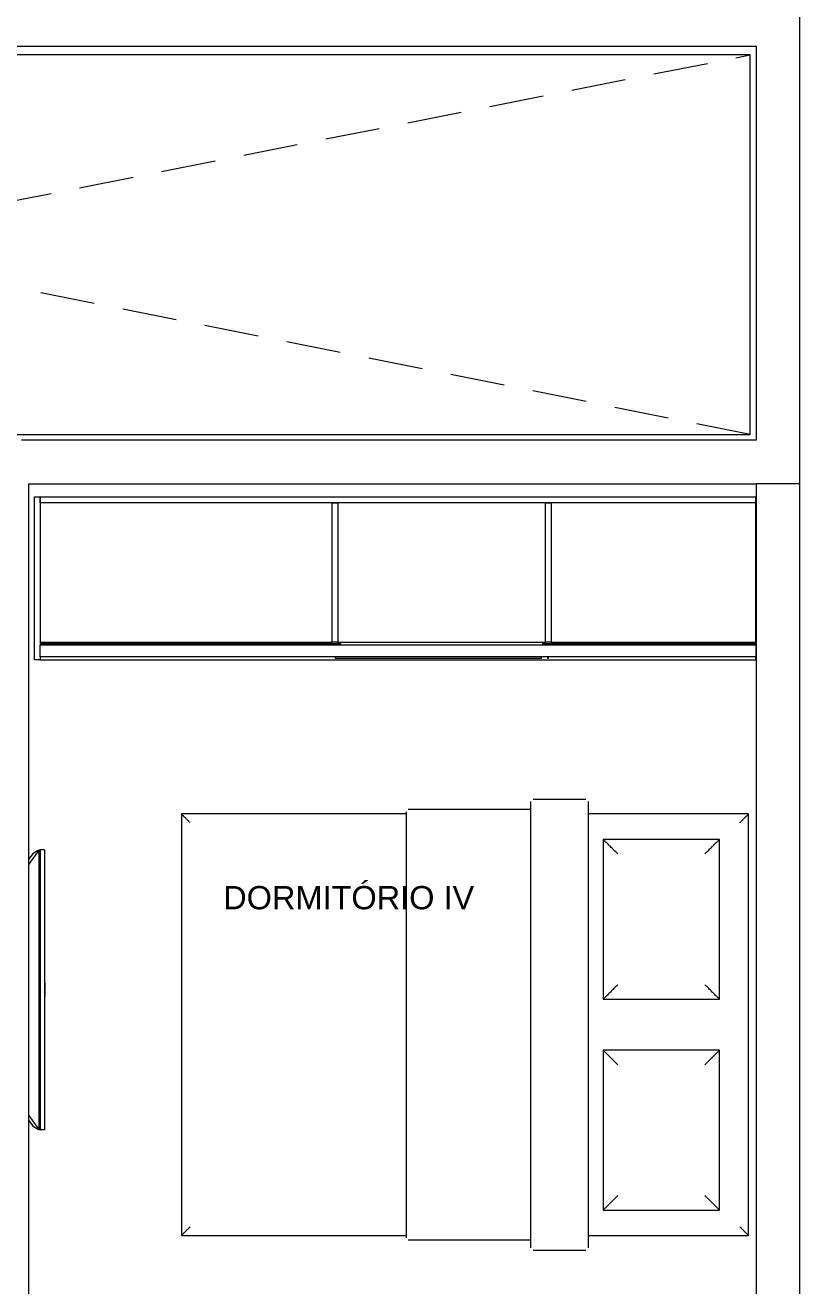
# Model space of a CAD drawing. Header units: millimetres. Extents: x 586.5 to 618.3, y 239.1 to 272.6.
# Drawn here: x 598.835 to 601.498, y 252.003 to 256.337 of the extents above; entities that cross this region are included whole.
import ezdxf

# ---------------------------------------------------------------- set-up
doc = ezdxf.new("R2010")
doc.units = ezdxf.units.MM
doc.header["$LTSCALE"] = 75
doc.linetypes.add('HIDDEN', pattern=[0.375, 0.25, -0.125])
for name, color, linetype, lineweight in [('A Arquitetura LRZ', 252, 'Continuous', 9), ('A Cumbuca LRZ', 254, 'HIDDEN', 9), ('A Mobiliário LRZ', 253, 'Continuous', 9), ('A Projeção LRZ', 253, 'HIDDEN', 9)]:
    doc.layers.add(name, color=color, linetype=linetype, lineweight=lineweight)
doc.styles.add('R80', font='arial.ttf')

msp = doc.modelspace()

# ---------------------------------------------------------------- linework, layer by layer
at = {"layer": 'A Arquitetura LRZ'}
for p, q in [((601.4975, 240.0104), (601.4975, 272.5654)), ((594.7465, 256.2654), (601.3475, 256.2654)), ((601.3475, 256.2654), (601.3475, 254.9104)), ((601.3475, 254.9104), (598.8225, 254.9104)), ((598.8475, 254.7604), (601.3475, 254.7604)), ((598.8475, 250.4604), (598.8475, 254.7604)), ((601.3475, 254.7604), (601.3475, 251.4154)), ((601.4965, 254.7604), (601.3475, 254.7604))]:
    msp.add_line(p, q, dxfattribs=at)
at = {"layer": 'A Mobiliário LRZ'}
for p, q in [((598.8665, 254.1554), (598.8665, 254.7154)), ((598.8665, 254.7154), (598.8865, 254.7154)), ((598.8865, 254.7154), (601.3465, 254.7154)), ((598.8865, 254.6954), (598.8865, 254.7154)), ((598.8865, 254.7154), (598.8865, 254.6954)), ((601.3465, 254.7154), (601.3465, 254.6954)), ((601.3465, 254.7154), (601.3475, 254.7154)), ((601.3465, 254.6954), (601.3465, 254.7154)), ((599.8899, 254.6954), (598.8865, 254.6954)), ((598.8865, 254.6954), (598.8865, 254.2154)), ((599.8899, 254.2154), (599.8899, 254.6954)), ((599.8899, 254.6954), (599.9099, 254.6954)), ((599.9099, 254.6954), (599.8899, 254.6954)), ((600.6232, 254.6954), (599.9099, 254.6954)), ((599.9099, 254.6954), (599.9099, 254.2154)), ((600.6232, 254.2154), (600.6232, 254.6954)), ((600.6232, 254.6954), (600.6432, 254.6954)), ((600.6432, 254.6954), (600.6232, 254.6954)), ((601.3465, 254.6954), (600.6432, 254.6954)), ((600.6432, 254.6954), (600.6432, 254.2154)), ((601.3465, 254.2154), (601.3465, 254.6954)), ((598.8865, 254.2154), (599.8899, 254.2154)), ((598.8865, 254.2154), (598.8865, 254.2104)), ((598.8865, 254.2104), (598.8865, 254.2054)), ((599.9199, 254.2104), (598.8865, 254.2104)), ((598.8865, 254.1954), (598.8865, 254.2054)), ((601.3465, 254.2054), (598.8865, 254.2054)), ((598.8865, 254.1654), (598.8865, 254.1954)), ((599.9099, 254.2154), (599.8899, 254.2154)), ((599.9099, 254.2154), (600.6232, 254.2154)), ((599.9199, 254.2054), (599.9199, 254.2104)), ((601.3465, 254.2104), (600.6132, 254.2104)), ((600.6132, 254.2104), (600.6132, 254.2054)), ((600.6432, 254.2154), (600.6232, 254.2154)), ((600.6432, 254.2154), (601.3465, 254.2154)), ((601.3465, 254.2104), (601.3465, 254.2154)), ((601.3465, 254.2054), (601.3465, 254.2104)), ((601.3465, 254.2054), (601.3465, 254.1954)), ((601.3465, 254.1954), (601.3465, 254.1654)), ((598.8865, 254.1554), (598.8665, 254.1554)), ((601.3465, 254.1654), (598.8865, 254.1654)), ((598.8865, 254.1654), (598.8865, 254.1554)), ((598.8865, 254.1554), (601.3465, 254.1554)), ((599.8999, 254.1654), (599.8999, 254.1604)), ((599.8999, 254.1604), (600.6102, 254.1604)), ((600.6102, 254.1604), (600.6102, 254.1654)), ((600.6302, 254.1654), (600.6302, 254.1604)), ((600.6302, 254.1604), (600.6332, 254.1604)), ((600.6332, 254.1604), (600.6332, 254.1654)), ((601.3465, 254.1554), (601.3465, 254.1654)), ((601.3475, 254.1554), (601.3465, 254.1554)), ((600.7615, 253.6754), (600.5815, 253.6754)), ((599.3715, 253.6254), (599.3715, 252.1754)), ((600.1453, 253.6254), (599.3715, 253.6254)), ((600.144, 253.6329), (600.144, 253.6329)), ((600.144, 253.6329), (600.144, 253.6328)), ((600.144, 253.6328), (600.144, 253.6326)), ((600.144, 253.6326), (600.144, 253.6324)), ((600.144, 253.6324), (600.144, 253.6322)), ((600.144, 253.6322), (600.144, 253.6318)), ((600.144, 253.6318), (600.144, 253.6314)), ((600.144, 253.6314), (600.144, 253.631)), ((600.144, 253.631), (600.144, 253.6305)), ((600.144, 253.6305), (600.144, 253.6299)), ((600.144, 253.6299), (600.144, 253.6293)), ((600.144, 253.6293), (600.144, 253.6287)), ((600.144, 253.6287), (600.144, 253.6279)), ((600.144, 253.6279), (600.144, 253.6272)), ((600.144, 253.6272), (600.144, 253.6264)), ((600.144, 253.6264), (600.144, 253.6255)), ((600.144, 253.6255), (600.144, 253.6246)), ((600.144, 253.6246), (600.144, 253.6236)), ((600.144, 253.6236), (600.144, 253.6226)), ((600.5715, 253.6404), (600.1515, 253.6404)), ((600.5715, 253.6654), (600.5715, 253.6653)), ((600.5715, 253.6653), (600.5715, 253.6652)), ((600.5715, 253.6652), (600.5715, 253.6649)), ((600.5715, 253.6649), (600.5715, 253.6645)), ((600.5715, 253.6645), (600.5715, 253.664)), ((600.5715, 253.664), (600.5715, 253.6634)), ((600.5715, 253.6634), (600.5715, 253.6627)), ((600.5715, 253.6627), (600.5715, 253.6619)), ((600.5715, 253.6619), (600.5715, 253.6609)), ((600.5715, 253.6609), (600.5715, 253.6599)), ((600.5715, 253.6599), (600.5715, 253.6587)), ((600.5715, 253.6587), (600.5715, 253.6575)), ((600.5715, 253.6575), (600.5715, 253.6562)), ((600.5715, 253.6562), (600.5715, 253.6547)), ((600.5715, 253.6547), (600.5715, 253.6532)), ((600.5715, 253.6532), (600.5715, 253.6516)), ((600.5715, 253.6516), (600.5715, 253.6498)), ((600.5715, 253.6498), (600.5715, 253.648)), ((600.5715, 253.648), (600.5715, 253.6461)), ((600.5715, 253.6461), (600.5715, 253.6442)), ((600.5715, 253.6442), (600.5715, 253.6421)), ((600.5715, 253.6421), (600.5715, 253.64)), ((600.5715, 253.64), (600.5715, 253.6378)), ((600.5715, 253.6378), (600.5715, 253.6356)), ((600.5715, 253.6356), (600.5715, 253.6332)), ((600.5715, 253.6332), (600.5715, 253.6308)), ((600.5715, 253.6308), (600.5715, 253.6284)), ((600.5715, 253.6284), (600.5715, 253.6259)), ((600.5715, 253.6259), (600.5715, 253.6234)), ((600.7715, 253.6653), (600.7715, 253.6654)), ((600.7715, 253.6654), (600.7715, 253.6654)), ((600.7715, 253.6651), (600.7715, 253.6653)), ((600.7715, 253.6648), (600.7715, 253.6651)), ((600.7715, 253.6644), (600.7715, 253.6648)), ((600.7715, 253.6639), (600.7715, 253.6644)), ((600.7715, 253.6632), (600.7715, 253.6639)), ((600.7715, 253.6625), (600.7715, 253.6632)), ((600.7715, 253.6616), (600.7715, 253.6625)), ((600.7715, 253.6606), (600.7715, 253.6616)), ((600.7715, 253.6596), (600.7715, 253.6606)), ((600.7715, 253.6584), (600.7715, 253.6596)), ((600.7715, 253.6571), (600.7715, 253.6584)), ((600.7715, 253.6558), (600.7715, 253.6571)), ((600.7715, 253.6543), (600.7715, 253.6558)), ((600.7715, 253.6527), (600.7715, 253.6543)), ((600.7715, 253.6511), (600.7715, 253.6527)), ((600.7715, 253.6494), (600.7715, 253.6511)), ((600.7715, 253.6475), (600.7715, 253.6494)), ((600.7715, 253.6456), (600.7715, 253.6475)), ((600.7715, 253.6436), (600.7715, 253.6456)), ((600.7715, 253.6416), (600.7715, 253.6436)), ((600.7715, 253.6394), (600.7715, 253.6416)), ((600.7715, 253.6372), (600.7715, 253.6394)), ((600.7715, 253.6349), (600.7715, 253.6372)), ((600.7715, 253.6326), (600.7715, 253.6349)), ((600.7715, 253.6302), (600.7715, 253.6326)), ((600.7715, 253.6277), (600.7715, 253.6302)), ((600.7715, 253.6252), (600.7715, 253.6277)), ((601.3215, 253.6254), (600.7715, 253.6254)), ((600.7715, 253.6227), (600.7715, 253.6252)), ((601.3215, 252.1754), (601.3215, 253.6254)), ((600.144, 253.6226), (600.144, 253.6215)), ((600.144, 253.6215), (600.144, 253.6204)), ((600.144, 253.6204), (600.144, 253.6193)), ((600.144, 253.6193), (600.144, 253.6181)), ((600.144, 253.6181), (600.144, 253.6169)), ((600.144, 253.6169), (600.144, 253.6157)), ((600.144, 253.6157), (600.144, 253.6144)), ((600.144, 253.6144), (600.144, 253.6131)), ((600.144, 253.6131), (600.144, 253.6117)), ((600.144, 253.6117), (600.144, 253.6104)), ((600.144, 253.6104), (600.144, 253.609)), ((600.144, 253.609), (600.144, 253.6076)), ((600.144, 253.6076), (600.144, 253.6062)), ((600.144, 253.6062), (600.144, 253.6047)), ((600.144, 253.6047), (600.144, 253.6033)), ((600.144, 253.6033), (600.144, 253.6018)), ((600.144, 253.6018), (600.144, 253.6003)), ((600.144, 253.6003), (600.144, 253.5988)), ((600.144, 253.5988), (600.144, 253.5973)), ((600.144, 253.5973), (600.144, 253.5958)), ((600.144, 253.5958), (600.144, 253.5954)), ((600.144, 253.5954), (600.144, 252.2054)), ((600.5715, 253.6234), (600.5715, 253.6208)), ((600.5715, 253.6208), (600.5715, 253.6181)), ((600.5715, 253.6181), (600.5715, 253.6155)), ((600.5715, 253.6155), (600.5715, 253.6128)), ((600.5715, 253.6128), (600.5715, 253.6101)), ((600.5715, 253.6101), (600.5715, 253.6073)), ((600.5715, 253.6073), (600.5715, 253.6045)), ((600.5715, 253.6045), (600.5715, 253.6018)), ((600.5715, 253.6018), (600.5715, 253.599)), ((600.5715, 253.599), (600.5715, 253.5962)), ((600.5715, 253.5962), (600.5715, 253.5954)), ((600.5715, 253.5954), (600.5715, 252.2054)), ((600.7715, 253.6201), (600.7715, 253.6227)), ((600.7715, 253.6174), (600.7715, 253.6201)), ((600.7715, 253.6147), (600.7715, 253.6174)), ((600.7715, 253.612), (600.7715, 253.6147)), ((600.7715, 253.6093), (600.7715, 253.612)), ((600.7715, 253.6066), (600.7715, 253.6093)), ((600.7715, 253.6038), (600.7715, 253.6066)), ((600.7715, 253.601), (600.7715, 253.6038)), ((600.7715, 253.5982), (600.7715, 253.601)), ((600.7715, 253.5954), (600.7715, 253.5982)), ((600.7715, 252.2054), (600.7715, 253.5954)), ((600.8215, 253.5379), (600.8215, 252.9879)), ((601.2215, 253.5379), (600.8215, 253.5379)), ((601.2215, 252.9879), (601.2215, 253.5379)), ((598.8815, 253.5003), (598.8475, 253.452)), ((598.8815, 253.5003), (598.8815, 252.5405)), ((598.8865, 253.5019), (598.8865, 252.5389)), ((598.8865, 252.5389), (598.8865, 253.5019)), ((598.9015, 253.5019), (598.8865, 253.5019)), ((598.9015, 253.5019), (598.9015, 252.5389)), ((598.9019, 253.0449), (598.9015, 253.0449)), ((598.9019, 253.0448), (598.9015, 253.0448)), ((598.9019, 253.0432), (598.9015, 253.0432)), ((598.9019, 253.0432), (598.9015, 253.0432)), ((598.9019, 253.0426), (598.9015, 253.0426)), ((598.9019, 253.0416), (598.9015, 253.0416)), ((598.9015, 253.0399), (598.9019, 253.0399)), ((598.9015, 253.0399), (598.9019, 253.0399)), ((598.9019, 253.0399), (598.9015, 253.0399)), ((598.9019, 253.0387), (598.9015, 253.0387)), ((598.9015, 253.0373), (598.9019, 253.0373)), ((598.9019, 253.0369), (598.9015, 253.0369)), ((598.9019, 253.0359), (598.9015, 253.0359)), ((598.9019, 253.0348), (598.9015, 253.0348)), ((598.9019, 253.0345), (598.9015, 253.0345)), ((598.9019, 253.033), (598.9015, 253.033)), ((598.9015, 253.0315), (598.9019, 253.0315)), ((598.9019, 253.0288), (598.9015, 253.0288)), ((598.9019, 253.0287), (598.9015, 253.0287)), ((598.9019, 253.0277), (598.9015, 253.0277)), ((598.9019, 253.0268), (598.9015, 253.0268)), ((598.9019, 253.0267), (598.9015, 253.0267)), ((598.9019, 253.0239), (598.9015, 253.0239)), ((598.9019, 253.0221), (598.9015, 253.0221)), ((598.9019, 253.0221), (598.9015, 253.0221)), ((598.9019, 253.0204), (598.9015, 253.0204)), ((598.9019, 253.0204), (598.9015, 253.0204)), ((598.9019, 253.0199), (598.9015, 253.0199)), ((598.9019, 253.0189), (598.9015, 253.0189)), ((598.9015, 253.0172), (598.9019, 253.0172)), ((598.9015, 253.0171), (598.9019, 253.0171)), ((598.9019, 253.0171), (598.9015, 253.0171)), ((598.9019, 253.043), (598.9019, 253.0449)), ((598.9019, 253.0449), (598.9019, 253.0432)), ((598.9019, 253.0442), (598.9019, 253.0448)), ((598.9019, 253.0448), (598.9019, 253.0426)), ((598.9019, 253.0432), (598.9019, 253.0415)), ((598.9019, 253.0416), (598.9019, 253.043)), ((598.9019, 253.043), (598.9019, 253.0426)), ((598.9019, 253.0426), (598.9019, 253.0417)), ((598.9019, 253.0426), (598.9019, 253.041)), ((598.9019, 253.0415), (598.9019, 253.0419)), ((598.9019, 253.0401), (598.9019, 253.0418)), ((598.9019, 253.0417), (598.9019, 253.0399)), ((598.9019, 253.041), (598.9019, 253.0401)), ((598.9019, 253.0387), (598.9019, 253.0373)), ((598.9019, 253.0373), (598.9019, 253.0345)), ((598.9019, 253.0345), (598.9019, 253.033)), ((598.9019, 253.0315), (598.9019, 253.0288)), ((598.9019, 253.0288), (598.9019, 253.0277)), ((598.9019, 253.0277), (598.9019, 253.0267)), ((598.9019, 253.0267), (598.9019, 253.0239)), ((598.9019, 253.0203), (598.9019, 253.0221)), ((598.9019, 253.0221), (598.9019, 253.0204)), ((598.9019, 253.0215), (598.9019, 253.0221)), ((598.9019, 253.0221), (598.9019, 253.0198)), ((598.9019, 253.0204), (598.9019, 253.0187)), ((598.9019, 253.0189), (598.9019, 253.0202)), ((598.9019, 253.0202), (598.9019, 253.0199)), ((598.9019, 253.0199), (598.9019, 253.0182)), ((598.9019, 253.0198), (598.9019, 253.0189)), ((598.9019, 253.0187), (598.9019, 253.0191)), ((598.9019, 253.0173), (598.9019, 253.019)), ((598.9019, 253.0189), (598.9019, 253.0171)), ((598.9019, 253.0182), (598.9019, 253.0173)), ((598.9019, 253.0152), (598.9015, 253.0152)), ((598.9015, 253.0135), (598.9019, 253.0135)), ((598.9019, 253.0121), (598.9015, 253.0121)), ((598.9019, 253.0104), (598.9015, 253.0104)), ((598.9019, 253.0083), (598.9015, 253.0083)), ((598.9015, 253.006), (598.9019, 253.006)), ((598.9019, 253.0049), (598.9015, 253.0049)), ((598.9019, 253.0041), (598.9015, 253.0041)), ((598.9019, 253.0041), (598.9015, 253.0041)), ((598.9019, 253.0027), (598.9015, 253.0027)), ((598.9019, 253.0009), (598.9015, 253.0009)), ((598.9019, 252.9985), (598.9015, 252.9985)), ((598.9019, 252.9976), (598.9015, 252.9976)), ((598.9019, 252.9976), (598.9015, 252.9976)), ((598.9015, 252.9959), (598.9019, 252.9959)), ((598.9019, 252.9959), (598.9015, 252.9959)), ((598.9019, 252.9959), (598.9015, 252.9959)), ((598.9019, 253.0104), (598.9019, 253.0152)), ((598.9019, 253.0152), (598.9019, 253.0135)), ((598.9019, 253.0135), (598.9019, 253.0121)), ((598.9019, 253.0121), (598.9019, 253.0104)), ((598.9019, 253.0083), (598.9019, 253.006)), ((598.9019, 253.006), (598.9019, 253.0041)), ((598.9019, 253.0041), (598.9019, 253.0027)), ((598.9019, 253.0009), (598.9019, 252.9962)), ((598.9019, 252.9959), (598.9019, 253.0009)), ((598.9019, 252.9976), (598.9019, 252.9995)), ((598.9019, 252.9995), (598.9019, 252.9976)), ((598.9019, 252.9985), (598.9019, 252.9959)), ((598.9019, 252.9976), (598.9019, 252.9976)), ((598.9019, 252.9962), (598.9019, 252.9959)), ((600.8215, 252.9879), (601.2215, 252.9879)), ((600.8215, 252.8129), (600.8215, 252.2629)), ((601.2215, 252.8129), (600.8215, 252.8129)), ((601.2215, 252.2629), (601.2215, 252.8129)), ((598.8475, 252.5888), (598.8815, 252.5405)), ((598.9015, 252.5389), (598.8865, 252.5389)), ((600.8215, 252.2629), (601.2215, 252.2629)), ((600.144, 252.2054), (600.144, 252.2039)), ((600.144, 252.2039), (600.144, 252.2024)), ((600.144, 252.2024), (600.144, 252.2009)), ((600.144, 252.2009), (600.144, 252.1994)), ((600.144, 252.1994), (600.144, 252.198)), ((600.144, 252.198), (600.144, 252.1965)), ((600.144, 252.1965), (600.144, 252.195)), ((600.144, 252.195), (600.144, 252.1936)), ((600.144, 252.1936), (600.144, 252.1922)), ((600.5715, 252.2054), (600.5715, 252.2026)), ((600.5715, 252.2026), (600.5715, 252.1998)), ((600.5715, 252.1998), (600.5715, 252.197)), ((600.5715, 252.197), (600.5715, 252.1943)), ((600.5715, 252.1943), (600.5715, 252.1915)), ((600.7715, 252.2046), (600.7715, 252.2054)), ((600.7715, 252.2018), (600.7715, 252.2046)), ((600.7715, 252.1991), (600.7715, 252.2018)), ((600.7715, 252.1963), (600.7715, 252.1991)), ((600.7715, 252.1935), (600.7715, 252.1963)), ((600.7715, 252.1908), (600.7715, 252.1935)), ((599.3715, 252.1754), (600.1453, 252.1754)), ((600.144, 252.1922), (600.144, 252.1908)), ((600.144, 252.1908), (600.144, 252.1894)), ((600.144, 252.1894), (600.144, 252.1881)), ((600.144, 252.1881), (600.144, 252.1868)), ((600.144, 252.1868), (600.144, 252.1855)), ((600.144, 252.1855), (600.144, 252.1842)), ((600.144, 252.1842), (600.144, 252.183)), ((600.144, 252.183), (600.144, 252.1818)), ((600.144, 252.1818), (600.144, 252.1807)), ((600.144, 252.1807), (600.144, 252.1796)), ((600.144, 252.1796), (600.144, 252.1785)), ((600.144, 252.1785), (600.144, 252.1775)), ((600.144, 252.1775), (600.144, 252.1765)), ((600.144, 252.1765), (600.144, 252.1756)), ((600.144, 252.1756), (600.144, 252.1747)), ((600.144, 252.1747), (600.144, 252.1738)), ((600.144, 252.1738), (600.144, 252.1731)), ((600.144, 252.1731), (600.144, 252.1723)), ((600.144, 252.1723), (600.144, 252.1716)), ((600.144, 252.1716), (600.144, 252.171)), ((600.144, 252.171), (600.144, 252.1705)), ((600.144, 252.1705), (600.144, 252.1699)), ((600.144, 252.1699), (600.144, 252.1695)), ((600.144, 252.1695), (600.144, 252.1691)), ((600.144, 252.1691), (600.144, 252.1687)), ((600.144, 252.1687), (600.144, 252.1684)), ((600.144, 252.1684), (600.144, 252.1682)), ((600.144, 252.1682), (600.144, 252.1681)), ((600.144, 252.1681), (600.144, 252.168)), ((600.144, 252.168), (600.144, 252.1679)), ((600.144, 252.1679), (600.144, 252.1679)), ((600.1515, 252.1604), (600.5715, 252.1604)), ((600.5715, 252.1915), (600.5715, 252.1888)), ((600.5715, 252.1888), (600.5715, 252.1861)), ((600.5715, 252.1861), (600.5715, 252.1834)), ((600.5715, 252.1834), (600.5715, 252.1807)), ((600.5715, 252.1807), (600.5715, 252.1781)), ((600.5715, 252.1781), (600.5715, 252.1756)), ((600.5715, 252.1756), (600.5715, 252.1731)), ((600.5715, 252.1731), (600.5715, 252.1706)), ((600.5715, 252.1706), (600.5715, 252.1682)), ((600.5715, 252.1682), (600.5715, 252.1659)), ((600.5715, 252.1659), (600.5715, 252.1636)), ((600.5715, 252.1636), (600.5715, 252.1614)), ((600.5715, 252.1614), (600.5715, 252.1592)), ((600.5715, 252.1592), (600.5715, 252.1572)), ((600.5715, 252.1572), (600.5715, 252.1552)), ((600.5715, 252.1552), (600.5715, 252.1533)), ((600.5715, 252.1533), (600.5715, 252.1515)), ((600.5715, 252.1515), (600.5715, 252.1497)), ((600.5715, 252.1497), (600.5715, 252.1481)), ((600.7715, 252.188), (600.7715, 252.1908)), ((600.7715, 252.1853), (600.7715, 252.188)), ((600.7715, 252.1827), (600.7715, 252.1853)), ((600.7715, 252.18), (600.7715, 252.1827)), ((600.7715, 252.1774), (600.7715, 252.18)), ((600.7715, 252.1749), (600.7715, 252.1774)), ((600.7715, 252.1754), (601.3215, 252.1754)), ((600.7715, 252.1724), (600.7715, 252.1749)), ((600.7715, 252.17), (600.7715, 252.1724)), ((600.7715, 252.1676), (600.7715, 252.17)), ((600.7715, 252.1653), (600.7715, 252.1676)), ((600.7715, 252.163), (600.7715, 252.1653)), ((600.7715, 252.1608), (600.7715, 252.163)), ((600.7715, 252.1587), (600.7715, 252.1608)), ((600.7715, 252.1566), (600.7715, 252.1587)), ((600.7715, 252.1547), (600.7715, 252.1566)), ((600.7715, 252.1528), (600.7715, 252.1547)), ((600.7715, 252.151), (600.7715, 252.1528)), ((600.7715, 252.1493), (600.7715, 252.151)), ((600.5715, 252.1481), (600.5715, 252.1465)), ((600.5715, 252.1465), (600.5715, 252.145)), ((600.5715, 252.145), (600.5715, 252.1437)), ((600.5715, 252.1437), (600.5715, 252.1424)), ((600.5715, 252.1424), (600.5715, 252.1412)), ((600.5715, 252.1412), (600.5715, 252.1402)), ((600.5715, 252.1402), (600.5715, 252.1392)), ((600.5715, 252.1392), (600.5715, 252.1383)), ((600.5715, 252.1383), (600.5715, 252.1376)), ((600.5715, 252.1376), (600.5715, 252.137)), ((600.5715, 252.137), (600.5715, 252.1364)), ((600.5715, 252.1364), (600.5715, 252.136)), ((600.5715, 252.136), (600.5715, 252.1357)), ((600.5715, 252.1357), (600.5715, 252.1355)), ((600.5715, 252.1355), (600.5715, 252.1354)), ((600.5715, 252.1354), (600.5715, 252.1354)), ((600.5815, 252.1254), (600.7615, 252.1254)), ((600.7715, 252.1476), (600.7715, 252.1493)), ((600.7715, 252.1461), (600.7715, 252.1476)), ((600.7715, 252.1447), (600.7715, 252.1461)), ((600.7715, 252.1433), (600.7715, 252.1447)), ((600.7715, 252.1421), (600.7715, 252.1433)), ((600.7715, 252.1409), (600.7715, 252.1421)), ((600.7715, 252.1399), (600.7715, 252.1409)), ((600.7715, 252.139), (600.7715, 252.1399)), ((600.7715, 252.1381), (600.7715, 252.139)), ((600.7715, 252.1374), (600.7715, 252.1381)), ((600.7715, 252.1368), (600.7715, 252.1374)), ((600.7715, 252.1363), (600.7715, 252.1368)), ((600.7715, 252.1359), (600.7715, 252.1363)), ((600.7715, 252.1356), (600.7715, 252.1359)), ((600.7715, 252.1355), (600.7715, 252.1356)), ((600.7715, 252.1354), (600.7715, 252.1355))]:
    msp.add_line(p, q, dxfattribs=at)
for centre, radius, start, end in [((600.5815, 253.6654), 0.01, 165, 180), ((600.7615, 253.6654), 0.01, 0, 15), ((598.9015, 253.4448), 0.059, 113.0919, 156.4642), ((598.9015, 253.4448), 0.059, 114.7109, 119.03), ((598.9015, 253.4448), 0.059, 104.7284, 109.8149), ((598.9015, 253.4448), 0.059, 140.9634, 143.7608), ((598.9015, 252.596), 0.059, 202.4786, 233.6141), ((598.9015, 252.596), 0.059, 203.4158, 214.5446), ((598.9015, 252.596), 0.059, 217.5014, 233.6141), ((598.9015, 252.596), 0.059, 233.6141, 255.2716), ((598.9015, 252.596), 0.059, 250.1851, 255.2716), ((600.5815, 252.1354), 0.01, 180, 195), ((600.7615, 252.1354), 0.01, 345, 0)]:
    msp.add_arc(centre, radius, start, end, dxfattribs=at)
for points, knots in [([(599.4015, 253.5954), (599.3989, 253.5981), (599.395, 253.6019), (599.39, 253.6069), (599.3871, 253.6099), (599.3849, 253.6121), (599.3827, 253.6142), (599.3808, 253.6162), (599.379, 253.618), (599.3773, 253.6196), (599.3755, 253.6215), (599.3737, 253.6232), (599.3721, 253.6249), (599.3715, 253.6254), (599.3715, 253.6254)], [0, 0, 0, 0, 0.166667, 0.25, 0.333333, 0.375, 0.416667, 0.5, 0.541667, 0.583333, 0.666667, 0.75, 0.833333, 1, 1, 1, 1]), ([(601.2915, 253.5954), (601.2942, 253.598), (601.2981, 253.6019), (601.3031, 253.6069), (601.306, 253.6099), (601.3082, 253.6121), (601.3104, 253.6142), (601.3123, 253.6162), (601.3141, 253.618), (601.3158, 253.6196), (601.3176, 253.6215), (601.3193, 253.6232), (601.321, 253.6249), (601.3215, 253.6254), (601.3215, 253.6254)], [0, 0, 0, 0, 0.166667, 0.25, 0.333333, 0.375, 0.416667, 0.5, 0.541667, 0.583333, 0.666667, 0.75, 0.833333, 1, 1, 1, 1]), ([(600.8715, 253.4879), (600.8672, 253.4924), (600.8606, 253.4988), (600.8524, 253.5071), (600.8475, 253.512), (600.8437, 253.5157), (600.8402, 253.5193), (600.8369, 253.5225), (600.8339, 253.5255), (600.8312, 253.5283), (600.8281, 253.5313), (600.8252, 253.5342), (600.8224, 253.5371), (600.8215, 253.5379), (600.8215, 253.5379)], [0, 0, 0, 0, 0.166667, 0.25, 0.333333, 0.375, 0.416667, 0.5, 0.541667, 0.583333, 0.666667, 0.75, 0.833333, 1, 1, 1, 1]), ([(601.1715, 253.4879), (601.176, 253.4923), (601.1824, 253.4988), (601.1907, 253.5071), (601.1956, 253.512), (601.1993, 253.5157), (601.2029, 253.5193), (601.2062, 253.5225), (601.2091, 253.5255), (601.2119, 253.5283), (601.215, 253.5313), (601.2179, 253.5342), (601.2207, 253.537), (601.2215, 253.5379), (601.2215, 253.5379)], [0, 0, 0, 0, 0.166667, 0.25, 0.333333, 0.375, 0.416667, 0.5, 0.541667, 0.583333, 0.666667, 0.75, 0.833333, 1, 1, 1, 1]), ([(600.8715, 253.0379), (600.8671, 253.0335), (600.8607, 253.027), (600.8524, 253.0187), (600.8474, 253.0138), (600.8438, 253.0101), (600.8402, 253.0066), (600.8369, 253.0033), (600.8339, 253.0003), (600.8312, 252.9975), (600.8281, 252.9945), (600.8252, 252.9916), (600.8224, 252.9888), (600.8216, 252.9879), (600.8215, 252.9879)], [0, 0, 0, 0, 0.166667, 0.25, 0.333333, 0.375, 0.416667, 0.5, 0.541667, 0.583333, 0.666667, 0.75, 0.833333, 1, 1, 1, 1]), ([(601.2215, 252.9879), (601.2215, 252.9879), (601.2207, 252.9888), (601.2179, 252.9916), (601.215, 252.9945), (601.2119, 252.9975), (601.2092, 253.0003), (601.2062, 253.0033), (601.2029, 253.0066), (601.1993, 253.0101), (601.1956, 253.0138), (601.1907, 253.0187), (601.1825, 253.027), (601.1759, 253.0334), (601.1715, 253.0379)], [-1, -1, -1, -1, -0.833333, -0.75, -0.666667, -0.583333, -0.541667, -0.5, -0.416667, -0.375, -0.333333, -0.25, -0.166667, 0, 0, 0, 0]), ([(600.8715, 252.7629), (600.8672, 252.7674), (600.8606, 252.7738), (600.8524, 252.7821), (600.8475, 252.787), (600.8437, 252.7907), (600.8402, 252.7943), (600.8369, 252.7975), (600.8339, 252.8005), (600.8312, 252.8033), (600.8281, 252.8063), (600.8252, 252.8092), (600.8224, 252.8121), (600.8215, 252.8129), (600.8215, 252.8129)], [0, 0, 0, 0, 0.166667, 0.25, 0.333333, 0.375, 0.416667, 0.5, 0.541667, 0.583333, 0.666667, 0.75, 0.833333, 1, 1, 1, 1]), ([(601.1715, 252.7629), (601.176, 252.7673), (601.1824, 252.7738), (601.1907, 252.7821), (601.1956, 252.787), (601.1993, 252.7907), (601.2029, 252.7943), (601.2062, 252.7975), (601.2091, 252.8005), (601.2119, 252.8033), (601.215, 252.8063), (601.2179, 252.8092), (601.2207, 252.812), (601.2215, 252.8129), (601.2215, 252.8129)], [0, 0, 0, 0, 0.166667, 0.25, 0.333333, 0.375, 0.416667, 0.5, 0.541667, 0.583333, 0.666667, 0.75, 0.833333, 1, 1, 1, 1]), ([(600.8715, 252.3129), (600.8671, 252.3085), (600.8607, 252.302), (600.8524, 252.2937), (600.8474, 252.2888), (600.8438, 252.2851), (600.8402, 252.2816), (600.8369, 252.2783), (600.8339, 252.2753), (600.8312, 252.2725), (600.8281, 252.2695), (600.8252, 252.2666), (600.8224, 252.2638), (600.8216, 252.2629), (600.8215, 252.2629)], [0, 0, 0, 0, 0.166667, 0.25, 0.333333, 0.375, 0.416667, 0.5, 0.541667, 0.583333, 0.666667, 0.75, 0.833333, 1, 1, 1, 1]), ([(601.2215, 252.2629), (601.2215, 252.2629), (601.2207, 252.2638), (601.2179, 252.2666), (601.215, 252.2695), (601.2119, 252.2725), (601.2092, 252.2753), (601.2062, 252.2783), (601.2029, 252.2816), (601.1993, 252.2851), (601.1956, 252.2888), (601.1907, 252.2937), (601.1825, 252.302), (601.1759, 252.3084), (601.1715, 252.3129)], [-1, -1, -1, -1, -0.833333, -0.75, -0.666667, -0.583333, -0.541667, -0.5, -0.416667, -0.375, -0.333333, -0.25, -0.166667, 0, 0, 0, 0]), ([(599.3715, 252.1754), (599.3716, 252.1754), (599.3721, 252.1759), (599.3738, 252.1776), (599.3755, 252.1793), (599.3773, 252.1812), (599.379, 252.1828), (599.3808, 252.1846), (599.3827, 252.1866), (599.3849, 252.1887), (599.3871, 252.1909), (599.39, 252.1939), (599.395, 252.1989), (599.3989, 252.2028), (599.4015, 252.2054)], [-1, -1, -1, -1, -0.833333, -0.75, -0.666667, -0.583333, -0.541667, -0.5, -0.416667, -0.375, -0.333333, -0.25, -0.166667, 0, 0, 0, 0]), ([(601.2915, 252.2054), (601.2942, 252.2027), (601.2981, 252.1989), (601.3031, 252.1939), (601.306, 252.1909), (601.3082, 252.1887), (601.3104, 252.1866), (601.3123, 252.1846), (601.3141, 252.1828), (601.3158, 252.1812), (601.3176, 252.1793), (601.3193, 252.1776), (601.321, 252.1759), (601.3215, 252.1754), (601.3215, 252.1754)], [0, 0, 0, 0, 0.166667, 0.25, 0.333333, 0.375, 0.416667, 0.5, 0.541667, 0.583333, 0.666667, 0.75, 0.833333, 1, 1, 1, 1])]:
    msp.add_open_spline(points, degree=3, knots=knots, dxfattribs=at)
at = {"layer": 'A Projeção LRZ'}
for p, q in [((601.3275, 256.2354), (594.7915, 256.2354)), ((601.3275, 254.9304), (601.3275, 256.2354)), ((594.7915, 254.9304), (601.3275, 254.9304))]:
    msp.add_line(p, q, dxfattribs=at)
at = {"layer": 'A Projeção LRZ', "ltscale": 0.01}
for p, q in [((594.7915, 254.9404), (601.3275, 256.2354)), ((601.3275, 254.9304), (594.7915, 256.2354))]:
    msp.add_line(p, q, dxfattribs=at)

# ---------------------------------------------------------------- texts
at = {"layer": 'A Cumbuca LRZ', "style": 'R80'}
msp.add_text('DORMITÓRIO IV', height=0.08, dxfattribs=at).set_placement((599.5154, 253.2974))

doc.saveas('drawing.dxf')
